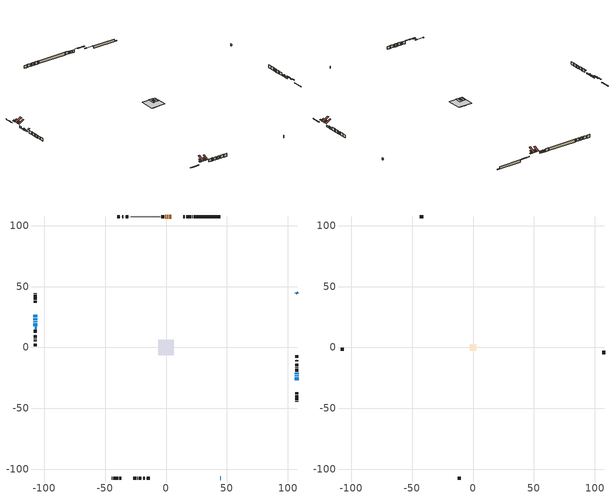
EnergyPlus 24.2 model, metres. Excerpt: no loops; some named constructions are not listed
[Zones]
conditioned space
 floor outside (Floor1 construction): -0.4,-0.4 -0.4,0.4 0.4,0.4 0.4,-0.4 z1.33
 floor othersidecoefficients (Floor2 construction): -2.8,-2.8 -2.8,2.8 2.8,2.8 2.8,-2.8 z1.33
 floor othersidecoefficients (Floor3 construction): -1.11,-1.11 -1.11,1.11 1.11,1.11 1.11,-1.11 z1.33
 floor adiabatic (AdiabaticFloorConstruction): -6.22,-6.22 -6.22,6.22 6.22,6.22 6.22,-6.22 z1.33
 floor foundation (Slab1 construction): -3.11,-3.11 -3.11,3.11 3.11,3.11 3.11,-3.11 z-0.77
 wall outside (RimJoist1 construction): 21.84,107.59 21.61,107.59 / -44.57,-107.59 -44.33,-107.59 / -107.59,44.57 -107.59,44.33 / 107.59,-44.57 107.59,-44.33 z1.33:1.63
 wall outside (RimJoist2 construction): 20.68,107.59 16.45,107.59 / -43.4,-107.59 -39.17,-107.59 / -107.59,43.4 -107.59,39.17 / 107.59,-43.4 107.59,-39.17 z1.33:1.63
 wall outside (RimJoist3 construction): 15.52,107.59 14,107.59 / -38.24,-107.59 -36.72,-107.59 / -107.59,38.24 -107.59,36.72 / 107.59,-38.24 107.59,-36.72 z1.33:1.63
 wall outside (AdiabaticWallConstruction 1): 4.15,107.59 2.7,107.59 / 1.78,107.59 0.97,107.59 / 0.04,107.59 -0.45,107.59 z1.33:3.36
 wall outside (AdiabaticWallConstruction): -107.59,26.87 -107.59,25.04 / 107.59,-26.87 107.59,-24.54 z1.33:2.65; -107.59,24.12 -107.59,22.39 z1.33:1.89; 107.59,-23.61 107.59,-22.9 z1.33:3.26; -107.59,21.46 -107.59,20.9 / 44.57,-107.59 44.96,-107.2 / 107.59,44.57 107.2,44.96 z1.33:2.86; 107.59,-21.97 107.59,-20.75 z1.33:2.85; -107.59,19.97 -107.59,17.53 z1.33:2.35
 wall outside (Wall12 construction): -1.38,107.59 -3.81,107.59 / -26.87,-107.59 -24.44,-107.59 / -107.59,14.41 -107.59,11.97 / 107.59,-19.82 107.59,-17.38 z1.33:3.77
 wall outside (Wall1 construction): -30,107.59 -30.25,107.59 / -23.51,-107.59 -23.25,-107.59 / -107.59,11.04 -107.59,10.79 / 107.59,-16.46 107.59,-16.2 z1.33:3.77
 wall outside (Wall2 construction): -31.18,107.59 -33.03,107.59 / -22.32,-107.59 -20.47,-107.59 / -107.59,9.86 -107.59,8.01 / 107.59,-15.27 107.59,-13.42 z1.33:3.77
 wall outside (Wall3 construction): -33.96,107.59 -34.08,107.59 / -19.55,-107.59 -19.43,-107.59 / -107.59,7.08 -107.59,6.96 / 107.59,-12.49 107.59,-12.38 z1.33:3.77
 wall outside (Wall4 construction): -35.01,107.59 -35.94,107.59 / -18.5,-107.59 -17.56,-107.59 / -107.59,6.03 -107.59,5.1 / 107.59,-11.45 107.59,-10.51 z1.33:3.77
 wall outside (Wall5 construction): -36.87,107.59 -36.93,107.59 / -16.64,-107.59 -16.58,-107.59 / -107.59,4.17 -107.59,4.11 / 107.59,-9.58 107.59,-9.52 z1.33:3.77
 wall outside (Wall6 construction): -37.86,107.59 -40.12,107.59 / -15.65,-107.59 -13.39,-107.59 / -107.59,3.18 -107.59,0.92 / 107.59,-8.6 107.59,-6.33 z1.33:3.77
 wall foundation (FoundationWall1 construction): 22.77,107.59,-0.77 22.77,107.59,1.33 42.39,107.59,1.33 42.39,107.59,-0.32 44.57,107.59,-0.32 44.57,107.59,-0.77
 wall adiabatic (Wall13 construction): -4.74,107.59 -29.07,107.59 z1.33:3.77
 window (WindowConstruction): -107.59,26.87 -107.59,25.04 z1.33:2.65
 window (WindowConstruction 8): -107.59,24.12 -107.59,22.39 z1.33:1.89
 window (WindowConstruction 1): 107.59,-26.87 107.59,-24.54 z1.33:2.65
 window (WindowConstruction 6): 107.59,-23.61 107.59,-22.9 z1.33:3.26
 window (WindowConstruction 7): -107.59,21.46 -107.59,20.9 z1.33:2.85
 window (WindowConstruction 2): 107.59,-21.97 107.59,-20.75 z1.33:2.85
 window (WindowConstruction 3): 44.57,-107.59 44.96,-107.2 z1.33:2.85
 window (WindowConstruction 4): 107.59,44.57 107.2,44.96 z1.33:2.85
 window (WindowConstruction 5): -107.59,19.97 -107.59,17.53 z1.33:2.35
 door (Door): 4.15,107.59 2.71,107.59 z1.33:3.36
 door (Door 1): 1.78,107.59 0.97,107.59 z1.33:3.36
 door (Door 2): 0.04,107.59 -0.45,107.59 z1.33:3.36
 ceiling adiabatic (AdiabaticFloorConstruction): 6.22,-6.22 6.22,6.22 -6.22,6.22 -6.22,-6.22 z1.33
 roof outside (Roof6 construction): 7.29,107.59,3.77 7.29,105.28,4.92 7.94,105.28,4.92 7.94,107.59,3.77; -30.01,-107.59,3.77 -30.01,-105.28,4.92 -30.66,-105.28,4.92 -30.66,-107.59,3.77; -107.59,30.01,3.77 -105.28,30.01,4.92 -105.28,30.66,4.92 -107.59,30.66,3.77; 107.59,-30.01,3.77 105.28,-30.01,4.92 105.28,-30.66,4.92 107.59,-30.66,3.77
 roof outside (Roof7 construction): 5.08,107.59,3.77 5.08,103,6.06 6.36,103,6.06 6.36,107.59,3.77; -27.8,-107.59,3.77 -27.8,-103,6.06 -29.09,-103,6.06 -29.09,-107.59,3.77; -107.59,27.8,3.77 -103,27.8,6.06 -103,29.09,6.06 -107.59,29.09,3.77; 107.59,-27.8,3.77 103,-27.8,6.06 103,-29.09,6.06 107.59,-29.09,3.77
 roof outside (AdiabaticRoofConstruction): -107.59,15.34,3.77 -106.46,15.34,4.34 -106.46,16.6,4.34 -107.59,16.6,3.77
 skylight (SkylightConstruction): -107.59,15.34,3.77 -106.46,15.34,4.34 -106.46,16.6,4.34 -107.59,16.6,3.77
attic - vented
 floor to conditioned space (Floor4 construction Reversed): -0.4,-0.4 -0.4,0.4 0.4,0.4 0.4,-0.4 z3.77
 floor to conditioned space (Floor5 construction Reversed): -1.01,-1.01 -1.01,1.01 1.01,1.01 1.01,-1.01 z3.77
 floor to conditioned space (Floor6 construction Reversed): -0.81,-0.81 -0.81,0.81 0.81,0.81 0.81,-0.81 z3.77
 floor to conditioned space (Floor7 construction Reversed): -2.47,-2.47 -2.47,2.47 2.47,2.47 2.47,-2.47 z3.77
 floor to conditioned space (Floor8 construction Reversed): -1.26,-1.26 -1.26,1.26 1.26,1.26 1.26,-1.26 z3.77
 wall outside (Wall7 construction): -41.05,107.59 -43.64,107.59 / -12.46,-107.59 -9.87,-107.59 / -107.59,-0.01 -107.59,-2.6 / 107.59,-5.41 107.59,-2.81 z1.33:3.77
 roof outside (Roof1 construction): 12.86,107.59,3.77 12.86,106.82,4.03 13.07,106.82,4.03 13.07,107.59,3.77; -35.59,-107.59,3.77 -35.59,-106.82,4.03 -35.79,-106.82,4.03 -35.79,-107.59,3.77; -107.59,35.59,3.77 -106.82,35.59,4.03 -106.82,35.79,4.03 -107.59,35.79,3.77; 107.59,-35.59,3.77 106.82,-35.59,4.03 106.82,-35.79,4.03 107.59,-35.79,3.77
 roof outside (Roof2 construction): 11.26,107.59,3.77 11.26,105.11,4.8 11.94,105.11,4.8 11.94,107.59,3.77; -33.98,-107.59,3.77 -33.98,-105.11,4.8 -34.66,-105.11,4.8 -34.66,-107.59,3.77; -107.59,33.98,3.77 -105.11,33.98,4.8 -105.11,34.66,4.8 -107.59,34.66,3.77; 107.59,-33.98,3.77 105.11,-33.98,4.8 105.11,-34.66,4.8 107.59,-34.66,3.77
 roof outside (Roof4 construction): 8.87,107.59,3.77 8.87,102.34,6.39 10.33,102.34,6.39 10.33,107.59,3.77; -31.59,-107.59,3.77 -31.59,-102.34,6.39 -33.06,-102.34,6.39 -33.06,-107.59,3.77; -107.59,31.59,3.77 -102.34,31.59,6.39 -102.34,33.06,6.39 -107.59,33.06,3.77; 107.59,-31.59,3.77 102.34,-31.59,6.39 102.34,-33.06,6.39 107.59,-33.06,3.77
[Material] Roughness=Rough; Thermal Absorptance=0.9
Name | Thickness {m} | Conductivity {W/m-K} | Density {kg/m3} | Specific Heat {J/kg-K} | Solar Absorptance | Visible Absorptance
ceiling loosefill ins | 0.0846667 | 0.0480833 | 16.02 | 1046.75 | 0.7 | 0.7
ceiling stud and cavity | 0.1397 | 0.112855 | 65.682 | 1177.47 | 0.7 | 0.7
ceiling stud and cavity 1 | 0.1397 | 0.10898 | 65.682 | 1177.47 | 0.7 | 0.7
ceiling stud and cavity 2 | 0.1397 | 0.111585 | 65.682 | 1177.47 | 0.7 | 0.7
ceiling stud and cavity 3 | 0.1397 | 0.0972269 | 65.682 | 1177.47 | 0.7 | 0.7
ceiling stud and cavity 4 | 0.1397 | 0.105924 | 65.682 | 1177.47 | 0.7 | 0.7
gypsum board | 0.0127 | 0.160291 | 801 | 837.4 | 0.6 | 0.6
[Construction]
Floor4 construction: ceiling loosefill ins, ceiling stud and cavity, gypsum board
Floor5 construction: ceiling loosefill ins, ceiling stud and cavity 1, gypsum board
Floor6 construction: ceiling loosefill ins, ceiling stud and cavity 2, gypsum board
Floor7 construction: ceiling loosefill ins, ceiling stud and cavity 3, gypsum board
Floor8 construction: ceiling loosefill ins, ceiling stud and cavity 4, gypsum board
[EnergyManagementSystem:Program]
component_loads_program: Set loads_htg_walls = 0; Set loads_htg_rim_joists = 0; Set loads_htg_foundation_walls = 0; Set loads_htg_floors = 0; Set loads_htg_slabs = 0; Set loads_htg_ceilings = 0; Set loads_htg_roofs = 0; Set loads_htg_windows_conduction = 0; Set loads_htg_windows_solar = 0; Set loads_htg_doors = 0; Set loads_htg_skylights_conduction = 0; Set loads_htg_skylights_solar = 0; Set loads_htg_internal_mass = 0; Set loads_htg_intgains = 0; Set loads_htg_lighting = 0; Set loads_htg_infil = 0; Set loads_htg_mechvent = 0; Set loads_htg_natvent = 0; Set loads_htg_whf = 0; Set loads_htg_ducts = 0; Set loads_clg_walls = 0; Set loads_clg_rim_joists = 0; Set loads_clg_foundation_walls = 0; Set loads_clg_floors = 0; Set loads_clg_slabs = 0; Set loads_clg_ceilings = 0; Set loads_clg_roofs = 0; Set loads_clg_windows_conduction = 0; Set loads_clg_windows_solar = 0; Set loads_clg_doors = 0; Set loads_clg_skylights_conduction = 0; Set loads_clg_skylights_solar = 0; Set loads_clg_internal_mass = 0; Set loads_clg_intgains = 0; Set loads_clg_lighting = 0; Set loads_clg_infil = 0; Set loads_clg_mechvent = 0; Set loads_clg_natvent = 0; Set loads_clg_whf = 0; Set loads_clg_ducts = 0; Set hr_walls = 0; Set hr_walls = hr_walls + s_conv_28 + s_ig_28 + s_sol_28 + s_lgt_28 + s_surf_28; Set hr_walls = hr_walls + s_conv_29 + s_ig_29 + s_sol_29 + s_lgt_29 + s_surf_29; Set hr_walls = hr_walls + s_conv_30 + s_ig_30 + s_sol_30 + s_lgt_30 + s_surf_30; Set hr_walls = hr_walls + s_conv_31 + s_ig_31 + s_sol_31 + s_lgt_31 + s_surf_31; Set hr_walls = hr_walls + s_conv_32 + s_ig_32 + s_sol_32 + s_lgt_32 + s_surf_32; Set hr_walls = hr_walls + s_conv_33 + s_ig_33 + s_sol_33 + s_lgt_33 + s_surf_33; Set hr_walls = hr_walls + s_conv_34 + s_ig_34 + s_sol_34 + s_lgt_34 + s_surf_34; Set hr_walls = hr_walls + s_conv_35 + s_ig_35 + s_sol_35 + s_lgt_35 + s_surf_35; Set hr_walls = hr_walls + s_conv_36 + s_ig_36 + s_sol_36 + s_lgt_36 + s_surf_36; Set hr_walls = hr_walls + s_conv_37 + s_ig_37 + s_sol_37 + s_lgt_37 + s_surf_37; Set hr_walls = hr_walls + s_conv_38 + s_ig_38 + s_sol_38 + s_lgt_38 + s_surf_38; Set hr_walls = hr_walls + s_conv_39 + s_ig_39 + s_sol_39 + s_lgt_39 + s_surf_39; Set hr_walls = hr_walls + s_conv_40 + s_ig_40 + s_sol_40 + s_lgt_40 + s_surf_40; Set hr_walls = hr_walls + s_conv_41 + s_ig_41 + s_sol_41 + s_lgt_41 + s_surf_41; Set hr_walls = hr_walls + s_conv_42 + s_ig_42 + s_sol_42 + s_lgt_42 + s_surf_42; Set hr_walls = hr_walls + s_conv_43 + s_ig_43 + s_sol_43 + s_lgt_43 + s_surf_43; Set hr_walls = hr_walls + s_conv_44 + s_ig_44 + s_sol_44 + s_lgt_44 + s_surf_44; Set hr_walls = hr_walls + s_conv_45 + s_ig_45 + s_sol_45 + s_lgt_45 + s_surf_45; Set hr_walls = hr_walls + s_conv_46 + s_ig_46 + s_sol_46 + s_lgt_46 + s_surf_46; Set hr_walls = hr_walls + s_conv_47 + s_ig_47 + s_sol_47 + s_lgt_47 + s_surf_47; Set hr_walls = hr_walls + s_conv_48 + s_ig_48 + s_sol_48 + s_lgt_48 + s_surf_48; Set hr_walls = hr_walls + s_conv_49 + s_ig_49 + s_sol_49 + s_lgt_49 + s_surf_49; Set hr_walls = hr_walls + s_conv_50 + s_ig_50 + s_sol_50 + s_lgt_50 + s_surf_50; Set hr_walls = hr_walls + s_conv_51 + s_ig_51 + s_sol_51 + s_lgt_51 + s_surf_51; Set hr_walls = hr_walls + s_conv_52 + s_ig_52 + s_sol_52 + s_lgt_52 + s_surf_52; Set hr_walls = hr_walls + s_conv_53 + s_ig_53 + s_sol_53 + s_lgt_53 + s_surf_53; Set hr_walls = hr_walls + s_conv_54 + s_ig_54 + s_sol_54 + s_lgt_54 + s_surf_54; Set hr_walls = hr_walls + s_conv_55 + s_ig_55 + s_sol_55 + s_lgt_55 + s_surf_55; Set hr_walls = hr_walls + s_conv_56 + s_ig_56 + s_sol_56 + s_lgt_56 + s_surf_56; Set hr_rim_joists = 0; Set hr_rim_joists = hr_rim_joists + s_conv_11 + s_ig_11 + s_sol_11 + s_lgt_11 + s_surf_11; Set hr_rim_joists = hr_rim_joists + s_conv_12 + s_ig_12 + s_sol_12 + s_lgt_12 + s_surf_12; Set hr_rim_joists = hr_rim_joists + s_conv_13 + s_ig_13 + s_sol_13 + s_lgt_13 + s_surf_13; Set hr_rim_joists = hr_rim_joists + s_conv_14 + s_ig_14 + s_sol_14 + s_lgt_14 + s_surf_14; Set hr_rim_joists = hr_rim_joists + s_conv_15 + s_ig_15 + s_sol_15 + s_lgt_15 + s_surf_15; Set hr_rim_joists = hr_rim_joists + s_conv_16 + s_ig_16 + s_sol_16 + s_lgt_16 + s_surf_16; Set hr_rim_joists = hr_rim_joists + s_conv_17 + s_ig_17 + s_sol_17 + s_lgt_17 + s_surf_17; Set hr_rim_joists = hr_rim_joists + s_conv_18 + s_ig_18 + s_sol_18 + s_lgt_18 + s_surf_18; Set hr_foundation_walls = 0; Set hr_foundation_walls = hr_foundation_walls + s_conv_8 + s_ig_8 + s_sol_8 + s_lgt_8 + s_surf_8; Set hr_floors = 0; Set hr_floors = hr_floors + s_conv + s_ig + s_sol + s_lgt + s_surf; Set hr_floors = hr_floors + s_conv_1 + s_ig_1 + s_sol_1 + s_lgt_1 + s_surf_1; Set hr_floors = hr_floors + s_conv_2 + s_ig_2 + s_sol_2 + s_lgt_2 + s_surf_2; Set hr_slabs = 0; Set hr_slabs = hr_slabs + s_conv_27 + s_ig_27 + s_sol_27 + s_lgt_27 + s_surf_27; Set hr_ceilings = 0; Set hr_ceilings = hr_ceilings + s_conv_3 + s_ig_3 + s_sol_3 + s_lgt_3 + s_surf_3; Set hr_ceilings = hr_ceilings + s_conv_4 + s_ig_4 + s_sol_4 + s_lgt_4 + s_surf_4; Set hr_ceilings = hr_ceilings + s_conv_5 + s_ig_5 + s_sol_5 + s_lgt_5 + s_surf_5; Set hr_ceilings = hr_ceilings + s_conv_6 + s_ig_6 + s_sol_6 + s_lgt_6 + s_surf_6; Set hr_ceilings = hr_ceilings + s_conv_7 + s_ig_7 + s_sol_7 + s_lgt_7 + s_surf_7; Set hr_roofs = 0; Set hr_roofs = hr_roofs + s_conv_19 + s_ig_19 + s_sol_19 + s_lgt_19 + s_surf_19; Set hr_roofs = hr_roofs + s_conv_20 + s_ig_20 + s_sol_20 + s_lgt_20 + s_surf_20; Set hr_roofs = hr_roofs + s_conv_21 + s_ig_21 + s_sol_21 + s_lgt_21 + s_surf_21; Set hr_roofs = hr_roofs + s_conv_22 + s_ig_22 + s_sol_22 + s_lgt_22 + s_surf_22; Set hr_roofs = hr_roofs + s_conv_23 + s_ig_23 + s_sol_23 + s_lgt_23 + s_surf_23; Set hr_roofs = hr_roofs + s_conv_24 + s_ig_24 + s_sol_24 + s_lgt_24 + s_surf_24; Set hr_roofs = hr_roofs + s_conv_25 + s_ig_25 + s_sol_25 + s_lgt_25 + s_surf_25; Set hr_roofs = hr_roofs + s_conv_26 + s_ig_26 + s_sol_26 + s_lgt_26 + s_surf_26; Set hr_windows_conduction = 0; Set hr_windows_conduction = hr_windows_conduction + ss_conv_3; Set hr_windows_conduction = hr_windows_conduction + ss_ig_3; Set hr_windows_conduction = hr_windows_conduction + ss_surf_3; Set hr_windows_conduction = hr_windows_conduction + ss_conv_4; Set hr_windows_conduction = hr_windows_conduction + ss_ig_4; Set hr_windows_conduction = hr_windows_conduction + ss_surf_4; Set hr_windows_conduction = hr_windows_conduction + ss_conv_5; Set hr_windows_conduction = hr_windows_conduction + ss_ig_5; Set hr_windows_conduction = hr_windows_conduction + ss_surf_5; Set hr_windows_conduction = hr_windows_conduction + ss_conv_6; Set hr_windows_conduction = hr_windows_conduction + ss_ig_6; Set hr_windows_conduction = hr_windows_conduction + ss_surf_6; Set hr_windows_conduction = hr_windows_conduction + ss_conv_7; Set hr_windows_conduction = hr_windows_conduction + ss_ig_7; Set hr_windows_conduction = hr_windows_conduction + ss_surf_7; Set hr_windows_conduction = hr_windows_conduction + ss_conv_8; Set hr_windows_conduction = hr_windows_conduction + ss_ig_8; Set hr_windows_conduction = hr_windows_conduction + ss_surf_8; Set hr_windows_conduction = hr_windows_conduction + ss_conv_9; Set hr_windows_conduction = hr_windows_conduction + ss_ig_9; Set hr_windows_conduction = hr_windows_conduction + ss_surf_9; Set hr_windows_conduction = hr_windows_conduction + ss_conv_10; Set hr_windows_conduction = hr_windows_conduction + ss_ig_10; Set hr_windows_conduction = hr_windows_conduction + ss_surf_10; Set hr_windows_conduction = hr_windows_conduction + ss_conv_11; Set hr_windows_conduction = hr_windows_conduction + ss_ig_11; Set hr_windows_conduction = hr_windows_conduction + ss_surf_11; Set hr_windows_solar = 0; Set hr_windows_solar = hr_windows_solar - ss_trans_in * ZoneTimestep * 3600 + ss_back_out * ZoneTimestep * 3600 + ss_trans_out * ZoneTimestep * 3600; Set hr_windows_solar = hr_windows_solar - ss_trans_in_1 * ZoneTimestep * 3600 + ss_back_out_1 * ZoneTimestep * 3600 + ss_trans_out_1 * ZoneTimestep * 3600; Set hr_windows_solar = hr_windows_solar - ss_trans_in_2 * ZoneTimestep * 3600 + ss_back_out_2 * ZoneTimestep * 3600 + ss_trans_out_2 * ZoneTimestep * 3600; Set hr_windows_solar = hr_windows_solar - ss_trans_in_3 * ZoneTimestep * 3600 + ss_back_out_3 * ZoneTimestep * 3600 + ss_trans_out_3 * ZoneTimestep * 3600; Set hr_windows_solar = hr_windows_solar - ss_trans_in_4 * ZoneTimestep * 3600 + ss_back_out_4 * ZoneTimestep * 3600 + ss_trans_out_4 * ZoneTimestep * 3600; Set hr_windows_solar = hr_windows_solar - ss_trans_in_5 * ZoneTimestep * 3600 + ss_back_out_5 * ZoneTimestep * 3600 + ss_trans_out_5 * ZoneTimestep * 3600; Set hr_windows_solar = hr_windows_solar - ss_trans_in_6 * ZoneTimestep * 3600 + ss_back_out_6 * ZoneTimestep * 3600 + ss_trans_out_6 * ZoneTimestep * 3600; Set hr_windows_solar = hr_windows_solar - ss_trans_in_7 * ZoneTimestep * 3600 + ss_back_out_7 * ZoneTimestep * 3600 + ss_trans_out_7 * ZoneTimestep * 3600; Set hr_windows_solar = hr_windows_solar - ss_trans_in_8 * ZoneTimestep * 3600 + ss_back_out_8 * ZoneTimestep * 3600 + ss_trans_out_8 * ZoneTimestep * 3600; Set hr_doors = 0; Set hr_doors = hr_doors + ss_sol; Set hr_doors = hr_doors + ss_lgt; Set hr_doors = hr_doors + ss_conv; Set hr_doors = hr_doors + ss_ig; Set hr_doors = hr_doors + ss_surf; Set hr_doors = hr_doors + ss_sol_1; Set hr_doors = hr_doors + ss_lgt_1; Set hr_doors = hr_doors + ss_conv_1; Set hr_doors = hr_doors + ss_ig_1; Set hr_doors = hr_doors + ss_surf_1; Set hr_doors = hr_doors + ss_sol_2; Set hr_doors = hr_doors + ss_lgt_2; Set hr_doors = hr_doors + ss_conv_2; Set hr_doors = hr_doors + ss_ig_2; Set hr_doors = hr_doors + ss_surf_2; Set hr_skylights_conduction = 0; Set hr_skylights_conduction = hr_skylights_conduction + ss_conv_12; Set hr_skylights_conduction = hr_skylights_conduction + ss_ig_12; Set hr_skylights_conduction = hr_skylights_conduction + ss_surf_12; Set hr_skylights_solar = 0; Set hr_skylights_solar = hr_skylights_solar - ss_trans_in_9 * ZoneTimestep * 3600 + ss_back_out_9 * ZoneTimestep * 3600 + ss_trans_out_9 * ZoneTimestep * 3600; Set hr_internal_mass = 0; Set hr_internal_mass = hr_internal_mass + s_conv_9 + s_ig_9 + s_sol_9 + s_lgt_9 + s_surf_9; Set hr_internal_mass = hr_internal_mass + s_conv_10 + s_ig_10 + s_sol_10 + s_lgt_10 + s_surf_10; Set hr_internal_mass = hr_internal_mass + im_conv + im_ig + im_sol + im_lgt + im_surf; Set hr_internal_mass = hr_internal_mass + im_conv_1 + im_ig_1 + im_sol_1 + im_lgt_1 + im_surf_1; Set hr_intgains = 0; Set hr_intgains = hr_intgains - ig_ee_conv - ig_ee_rad - ig_ee_conv_1 - ig_ee_rad_1 - ig_ee_conv_2 - ig_ee_rad_2 - ig_ee_conv_3 - ig_ee_rad_3 - ig_ee_conv_4 - ig_ee_rad_4 - ig_ee_conv_5 - ig_ee_rad_5 - ig_ee_conv_6 - ig_ee_rad_6 - ig_oe_conv - ig_oe_rad - ig_oe_conv_1 - ig_oe_rad_1 - ig_oe_conv_2 - ig_oe_rad_2 - ig_oe_conv_3 - ig_oe_rad_3 - ig_oe_conv_4 - ig_oe_rad_4 - ig_ppl_conv - ig_ppl_rad; Set hr_lighting = 0; Set hr_lighting = hr_lighting - ig_lgt_conv - ig_lgt_rad - ig_lgt_vis; Set hr_infil = 0; Set hr_infil = hr_infil - airflow_gain + airflow_loss; Set hr_natvent = 0; Set hr_natvent = hr_natvent - airflow_gain_1 + airflow_loss_1; Set hr_whf = 0; Set hr_whf = hr_whf - airflow_gain_2 + airflow_loss_2; Set hr_mechvent = 0; Set hr_mechvent = hr_mechvent - mv_conv - mv_rad - mv_conv_1 - mv_rad_1 - mv_conv_2 - mv_rad_2 - mv_conv_3 - mv_rad_3 - mv_conv_4 - mv_rad_4 - mv_conv_5 - mv_rad_5 - mv_conv_6 - mv_rad_6 - mv_conv_7 - mv_rad_7; Set hr_ducts = 0; Set hr_intgains = hr_intgains + dhw_loss * (1.0*(1-dhw_rtf) + 1.0*dhw_rtf); Set htg_mode = 0; Set clg_mode = 0; If (htg_load_cond > 0); Set htg_mode = 1.0; ElseIf (clg_load_cond > 0); Set clg_mode = 0.0; Else; Set htg_season = 0; Set clg_season = 0; If ((DayOfYear >= 1) && (DayOfYear <= 365)); Set clg_season = 1; EndIf; If ((DayOfYear >= 1) && (DayOfYear <= 365)); Set htg_season = 1; EndIf; If ((airflow_gain_1 <> 0) || (airflow_loss_1 <> 0)) && (clg_season == 1); Set clg_mode = 0.0; ElseIf ((airflow_gain_2 <> 0) || (airflow_loss_2 <> 0)) && (clg_season == 1); Set clg_mode = 0.0; Else; Set Tmid_setpoint = (htg_sp_s_1 + clg_sp_s_1) / 2; If (tin_s_1 > Tmid_setpoint) && (clg_season == 1); Set clg_mode = 0.0; ElseIf (tin_s_1 < Tmid_setpoint) && (htg_season == 1); Set htg_mode = 1.0; EndIf; EndIf; EndIf; Set loads_htg_walls = loads_htg_walls + (hr_walls * htg_mode * 1); Set loads_htg_rim_joists = loads_htg_rim_joists + (hr_rim_joists * htg_mode * 1); Set loads_htg_foundation_walls = loads_htg_foundation_walls + (hr_foundation_walls * htg_mode * 1); Set loads_htg_floors = loads_htg_floors + (hr_floors * htg_mode * 1); Set loads_htg_slabs = loads_htg_slabs + (hr_slabs * htg_mode * 1); Set loads_htg_ceilings = loads_htg_ceilings + (hr_ceilings * htg_mode * 1); Set loads_htg_roofs = loads_htg_roofs + (hr_roofs * htg_mode * 1); Set loads_htg_windows_conduction = loads_htg_windows_conduction + (hr_windows_conduction * htg_mode * 1); Set loads_htg_windows_solar = loads_htg_windows_solar + (hr_windows_solar * htg_mode * 1); Set loads_htg_doors = loads_htg_doors + (hr_doors * htg_mode * 1); Set loads_htg_skylights_conduction = loads_htg_skylights_conduction + (hr_skylights_conduction * htg_mode * 1); Set loads_htg_skylights_solar = loads_htg_skylights_solar + (hr_skylights_solar * htg_mode * 1); Set loads_htg_internal_mass = loads_htg_internal_mass + (hr_internal_mass * htg_mode * 1); Set loads_htg_intgains = loads_htg_intgains + (hr_intgains * htg_mode * 1); Set loads_htg_lighting = loads_htg_lighting + (hr_lighting * htg_mode * 1); Set loads_htg_infil = loads_htg_infil + (hr_infil * htg_mode * 1); Set loads_htg_mechvent = loads_htg_mechvent + (hr_mechvent * htg_mode * 1); Set loads_htg_natvent = loads_htg_natvent + (hr_natvent * htg_mode * 1); Set loads_htg_whf = loads_htg_whf + (hr_whf * htg_mode * 1); Set loads_htg_ducts = loads_htg_ducts + (hr_ducts * htg_mode * 1); Set loads_clg_walls = loads_clg_walls + (-hr_walls * clg_mode * 1); Set loads_clg_rim_joists = loads_clg_rim_joists + (-hr_rim_joists * clg_mode * 1); Set loads_clg_foundation_walls = loads_clg_foundation_walls + (-hr_foundation_walls * clg_mode * 1); Set loads_clg_floors = loads_clg_floors + (-hr_floors * clg_mode * 1); Set loads_clg_slabs = loads_clg_slabs + (-hr_slabs * clg_mode * 1); Set loads_clg_ceilings = loads_clg_ceilings + (-hr_ceilings * clg_mode * 1); Set loads_clg_roofs = loads_clg_roofs + (-hr_roofs * clg_mode * 1); Set loads_clg_windows_conduction = loads_clg_windows_conduction + (-hr_windows_conduction * clg_mode * 1); Set loads_clg_windows_solar = loads_clg_windows_solar + (-hr_windows_solar * clg_mode * 1); Set loads_clg_doors = loads_clg_doors + (-hr_doors * clg_mode * 1); Set loads_clg_skylights_conduction = loads_clg_skylights_conduction + (-hr_skylights_conduction * clg_mode * 1); Set loads_clg_skylights_solar = loads_clg_skylights_solar + (-hr_skylights_solar * clg_mode * 1); Set loads_clg_internal_mass = loads_clg_internal_mass + (-hr_internal_mass * clg_mode * 1); Set loads_clg_intgains = loads_clg_intgains + (-hr_intgains * clg_mode * 1); Set loads_clg_lighting = loads_clg_lighting + (-hr_lighting * clg_mode * 1); Set loads_clg_infil = loads_clg_infil + (-hr_infil * clg_mode * 1); Set loads_clg_mechvent = loads_clg_mechvent + (-hr_mechvent * clg_mode * 1); Set loads_clg_natvent = loads_clg_natvent + (-hr_natvent * clg_mode * 1); Set loads_clg_whf = loads_clg_whf + (-hr_whf * clg_mode * 1); Set loads_clg_ducts = loads_clg_ducts + (-hr_ducts * clg_mode * 1)
[EnergyManagementSystem:OutputVariable] Type of Data in Variable=Summed; Update Frequency=ZoneTimestep; Units=J
Name | EMS Variable | EMS Program or Subroutine
Energy Management System Output Variable 7 | loads_htg_walls | component_loads_program
Energy Management System Output Variable 8 | loads_htg_rim_joists | component_loads_program
Energy Management System Output Variable 9 | loads_htg_foundation_walls | component_loads_program
Energy Management System Output Variable 10 | loads_htg_doors | component_loads_program
Energy Management System Output Variable 11 | loads_htg_windows_conduction | component_loads_program
Energy Management System Output Variable 12 | loads_htg_windows_solar | component_loads_program
Energy Management System Output Variable 13 | loads_htg_skylights_conduction | component_loads_program
Energy Management System Output Variable 14 | loads_htg_skylights_solar | component_loads_program
Energy Management System Output Variable 15 | loads_htg_floors | component_loads_program
Energy Management System Output Variable 16 | loads_htg_slabs | component_loads_program
Energy Management System Output Variable 17 | loads_htg_internal_mass | component_loads_program
Energy Management System Output Variable 18 | loads_htg_infil | component_loads_program
Energy Management System Output Variable 19 | loads_htg_natvent | component_loads_program
Energy Management System Output Variable 20 | loads_htg_mechvent | component_loads_program
Energy Management System Output Variable 21 | loads_htg_whf | component_loads_program
Energy Management System Output Variable 22 | loads_htg_ducts | component_loads_program
Energy Management System Output Variable 23 | loads_htg_intgains | component_loads_program
Energy Management System Output Variable 24 | loads_htg_lighting | component_loads_program
Energy Management System Output Variable 25 | loads_clg_roofs | component_loads_program
Energy Management System Output Variable 26 | loads_clg_ceilings | component_loads_program
Energy Management System Output Variable 27 | loads_clg_walls | component_loads_program
Energy Management System Output Variable 28 | loads_clg_rim_joists | component_loads_program
Energy Management System Output Variable 29 | loads_clg_foundation_walls | component_loads_program
Energy Management System Output Variable 30 | loads_clg_doors | component_loads_program
Energy Management System Output Variable 31 | loads_clg_windows_conduction | component_loads_program
Energy Management System Output Variable 32 | loads_clg_windows_solar | component_loads_program
Energy Management System Output Variable 33 | loads_clg_skylights_conduction | component_loads_program
Energy Management System Output Variable 34 | loads_clg_skylights_solar | component_loads_program
Energy Management System Output Variable 35 | loads_clg_floors | component_loads_program
Energy Management System Output Variable 36 | loads_clg_slabs | component_loads_program
Energy Management System Output Variable 37 | loads_clg_internal_mass | component_loads_program
Energy Management System Output Variable 38 | loads_clg_infil | component_loads_program
Energy Management System Output Variable 39 | loads_clg_natvent | component_loads_program
Energy Management System Output Variable 40 | loads_clg_mechvent | component_loads_program
Energy Management System Output Variable 41 | loads_clg_whf | component_loads_program
Energy Management System Output Variable 42 | loads_clg_ducts | component_loads_program
Energy Management System Output Variable 43 | loads_clg_intgains | component_loads_program
Energy Management System Output Variable 44 | loads_clg_lighting | component_loads_program
Energy Management System Output Variable 45 | loads_htg_tot | total_loads_program
Energy Management System Output Variable 46 | loads_clg_tot | total_loads_program
[Schedule:Day:Interval]
interior lighting schedule day: No, 01:00, 0.108182, 04:00, 0.0901515, 05:00, 0.0991667, 06:00, 0.162273, 07:00, 0.270455, 08:00, 0.342576, 10:00, 0.369621, 11:00, 0.351591, 12:00, 0.333561, 13:00, 0.324545, 14:00, 0.31553, 15:00, 0.333561, 16:00, 0.369621, 17:00, 0.450758, 18:00, 0.585985, 19:00, 0.775303, 20:00, 0.955606, 21:00, 0.991667, 22:00, 0.712197, 23:00, 0.360606, 24:00, 0.162273
interior lighting schedule day 1: No, 01:00, 0.100909, 04:00, 0.0840909, 05:00, 0.0925, 06:00, 0.151364, 07:00, 0.252273, 08:00, 0.319545, 10:00, 0.344773, 11:00, 0.327955, 12:00, 0.311136, 13:00, 0.302727, 14:00, 0.294318, 15:00, 0.311136, 16:00, 0.344773, 17:00, 0.420455, 18:00, 0.546591, 19:00, 0.723182, 20:00, 0.891364, 21:00, 0.925, 22:00, 0.664318, 23:00, 0.336364, 24:00, 0.151364
interior lighting schedule day 2: No, 01:00, 0.0927273, 04:00, 0.0772727, 05:00, 0.085, 06:00, 0.139091, 07:00, 0.231818, 08:00, 0.293636, 10:00, 0.316818, 11:00, 0.301364, 12:00, 0.285909, 13:00, 0.278182, 14:00, 0.270455, 15:00, 0.285909, 16:00, 0.316818, 17:00, 0.386364, 18:00, 0.502273, 19:00, 0.664545, 20:00, 0.819091, 21:00, 0.85, 22:00, 0.610455, 23:00, 0.309091, 24:00, 0.139091
interior lighting schedule day 3: No, 01:00, 0.0845455, 04:00, 0.0704545, 05:00, 0.0775, 06:00, 0.126818, 07:00, 0.211364, 08:00, 0.267727, 10:00, 0.288864, 11:00, 0.274773, 12:00, 0.260682, 13:00, 0.253636, 14:00, 0.246591, 15:00, 0.260682, 16:00, 0.288864, 17:00, 0.352273, 18:00, 0.457955, 19:00, 0.605909, 20:00, 0.746818, 21:00, 0.775, 22:00, 0.556591, 23:00, 0.281818, 24:00, 0.126818
interior lighting schedule day 4: No, 01:00, 0.0763636, 04:00, 0.0636364, 05:00, 0.07, 06:00, 0.114545, 07:00, 0.190909, 08:00, 0.241818, 10:00, 0.260909, 11:00, 0.248182, 12:00, 0.235455, 13:00, 0.229091, 14:00, 0.222727, 15:00, 0.235455, 16:00, 0.260909, 17:00, 0.318182, 18:00, 0.413636, 19:00, 0.547273, 20:00, 0.674545, 21:00, 0.7, 22:00, 0.502727, 23:00, 0.254545, 24:00, 0.114545
interior lighting schedule day 5: No, 01:00, 0.0727273, 04:00, 0.0606061, 05:00, 0.0666667, 06:00, 0.109091, 07:00, 0.181818, 08:00, 0.230303, 10:00, 0.248485, 11:00, 0.236364, 12:00, 0.224242, 13:00, 0.218182, 14:00, 0.212121, 15:00, 0.224242, 16:00, 0.248485, 17:00, 0.30303, 18:00, 0.393939, 19:00, 0.521212, 20:00, 0.642424, 21:00, 0.666667, 22:00, 0.478788, 23:00, 0.242424, 24:00, 0.109091
interior lighting schedule day 6: No, 01:00, 0.0745455, 04:00, 0.0621212, 05:00, 0.0683333, 06:00, 0.111818, 07:00, 0.186364, 08:00, 0.236061, 10:00, 0.254697, 11:00, 0.242273, 12:00, 0.229848, 13:00, 0.223636, 14:00, 0.217424, 15:00, 0.229848, 16:00, 0.254697, 17:00, 0.310606, 18:00, 0.403788, 19:00, 0.534242, 20:00, 0.658485, 21:00, 0.683333, 22:00, 0.490758, 23:00, 0.248485, 24:00, 0.111818
interior lighting schedule day 7: No, 01:00, 0.08, 04:00, 0.0666667, 05:00, 0.0733333, 06:00, 0.12, 07:00, 0.2, 08:00, 0.253333, 10:00, 0.273333, 11:00, 0.26, 12:00, 0.246667, 13:00, 0.24, 14:00, 0.233333, 15:00, 0.246667, 16:00, 0.273333, 17:00, 0.333333, 18:00, 0.433333, 19:00, 0.573333, 20:00, 0.706667, 21:00, 0.733333, 22:00, 0.526667, 23:00, 0.266667, 24:00, 0.12
interior lighting schedule day 8: No, 01:00, 0.0890909, 04:00, 0.0742424, 05:00, 0.0816667, 06:00, 0.133636, 07:00, 0.222727, 08:00, 0.282121, 10:00, 0.304394, 11:00, 0.289545, 12:00, 0.274697, 13:00, 0.267273, 14:00, 0.259848, 15:00, 0.274697, 16:00, 0.304394, 17:00, 0.371212, 18:00, 0.482576, 19:00, 0.638485, 20:00, 0.78697, 21:00, 0.816667, 22:00, 0.586515, 23:00, 0.29697, 24:00, 0.133636
interior lighting schedule day 9: No, 01:00, 0.0972727, 04:00, 0.0810606, 05:00, 0.0891667, 06:00, 0.145909, 07:00, 0.243182, 08:00, 0.30803, 10:00, 0.332348, 11:00, 0.316136, 12:00, 0.299924, 13:00, 0.291818, 14:00, 0.283712, 15:00, 0.299924, 16:00, 0.332348, 17:00, 0.405303, 18:00, 0.526894, 19:00, 0.697121, 20:00, 0.859242, 21:00, 0.891667, 22:00, 0.640379, 23:00, 0.324242, 24:00, 0.145909
interior lighting schedule day 10: No, 01:00, 0.105455, 04:00, 0.0878788, 05:00, 0.0966667, 06:00, 0.158182, 07:00, 0.263636, 08:00, 0.333939, 10:00, 0.360303, 11:00, 0.342727, 12:00, 0.325152, 13:00, 0.316364, 14:00, 0.307576, 15:00, 0.325152, 16:00, 0.360303, 17:00, 0.439394, 18:00, 0.571212, 19:00, 0.755758, 20:00, 0.931515, 21:00, 0.966667, 22:00, 0.694242, 23:00, 0.351515, 24:00, 0.158182
interior lighting schedule day 11: No, 01:00, 0.109091, 04:00, 0.0909091, 05:00, 0.1, 06:00, 0.163636, 07:00, 0.272727, 08:00, 0.345455, 10:00, 0.372727, 11:00, 0.354545, 12:00, 0.336364, 13:00, 0.327273, 14:00, 0.318182, 15:00, 0.336364, 16:00, 0.372727, 17:00, 0.454545, 18:00, 0.590909, 19:00, 0.781818, 20:00, 0.963636, 21:00, 1, 22:00, 0.718182, 23:00, 0.363636, 24:00, 0.163636
interior lighting schedule default day; occupants schedule default day; clothes dryer schedule default day; cooking range schedule default day; mech vent bath fan 0 schedule default day; mech vent bath fan 1 schedule default day; mech vent bath fan 2 schedule default day; mech vent range fan 0 schedule default day; misc plug loads schedule default day; general water use schedule default day; heating setpoint default day; cooling setpoint default day; clothes dryer exhaust 0 schedule default day; cooling season schedule day; cooling season schedule day 2; cooling season schedule default day; exterior lighting schedule default day; natural vent schedule default day: No, 24:00, 0
occupants schedule day: No, 05:00, 0.426829, 06:00, 0.719512, 07:00, 1, 08:00, 0.670732, 09:00, 0.329268, 14:00, 0.170732, 15:00, 0.231707, 16:00, 0.329268, 17:00, 0.5, 18:00, 0.670732, 19:00, 0.829268, 21:00, 1, 22:00, 0.853659, 23:00, 0.646341, 24:00, 0.426829
clothes dryer schedule day; clothes dryer exhaust 0 schedule day: No, 01:00, 0.123457, 02:00, 0.0740741, 03:00, 0.0493827, 04:00, 0.0246914, 05:00, 0.0493827, 06:00, 0.0740741, 07:00, 0.197531, 08:00, 0.395062, 09:00, 0.592593, 10:00, 0.839506, 11:00, 0.962963, 12:00, 1, 13:00, 0.91358, 14:00, 0.82716, 15:00, 0.716049, 16:00, 0.753086, 17:00, 0.679012, 18:00, 0.666667, 20:00, 0.62963, 21:00, 0.641975, 22:00, 0.666667, 23:00, 0.54321, 24:00, 0.296296
cooking range schedule day: No, 05:00, 0.0597015, 06:00, 0.11194, 07:00, 0.171642, 08:00, 0.291045, 11:00, 0.343284, 12:00, 0.402985, 13:00, 0.462687, 14:00, 0.343284, 15:00, 0.291045, 16:00, 0.402985, 17:00, 0.567164, 18:00, 1, 19:00, 0.850746, 20:00, 0.432836, 21:00, 0.291045, 22:00, 0.231343, 23:00, 0.171642, 24:00, 0.11194
mech vent bath fan 0 schedule day; mech vent bath fan 1 schedule day; mech vent bath fan 2 schedule day: No, 07:00, 0, 08:00, 1, 09:00, 0.2, 24:00, 0
mech vent range fan 0 schedule day: No, 18:00, 0, 19:00, 1, 20:00, 0.2, 24:00, 0
misc plug loads schedule day: No, 06:00, 0.705882, 07:00, 0.745098, 08:00, 0.803922, 15:00, 0.823529, 16:00, 0.862745, 17:00, 0.921569, 18:00, 0.980392, 19:00, 1, 20:00, 0.980392, 21:00, 0.941176, 22:00, 0.862745, 23:00, 0.784314, 24:00, 0.72549
general water use schedule day: No, 01:00, 0.315068, 03:00, 0.287671, 04:00, 0.342466, 05:00, 0.369863, 06:00, 0.520548, 07:00, 0.60274, 08:00, 0.534247, 10:00, 0.506849, 11:00, 0.465753, 14:00, 0.479452, 15:00, 0.534247, 16:00, 0.589041, 17:00, 0.69863, 18:00, 0.876712, 19:00, 0.890411, 20:00, 0.986301, 21:00, 1, 22:00, 0.863014, 23:00, 0.616438, 24:00, 0.465753
heating setpoint day: No, 07:00, 18, 23:00, 21, 24:00, 18
cooling setpoint day: No, 24:00, 25
cooling season schedule day 1: No, 24:00, 1
exterior lighting schedule day: No, 01:00, 0.566667, 03:00, 0.524167, 05:00, 0.495833, 06:00, 0.5525, 07:00, 0.623333, 08:00, 0.580833, 09:00, 0.439167, 10:00, 0.354167, 12:00, 0.34, 13:00, 0.354167, 14:00, 0.396667, 15:00, 0.425, 16:00, 0.495833, 17:00, 0.623333, 18:00, 0.793333, 19:00, 0.906667, 20:00, 0.963333, 21:00, 0.991667, 22:00, 0.920833, 23:00, 0.793333, 24:00, 0.665833
exterior lighting schedule day 1: No, 01:00, 0.528571, 03:00, 0.488929, 05:00, 0.4625, 06:00, 0.515357, 07:00, 0.581429, 08:00, 0.541786, 09:00, 0.409643, 10:00, 0.330357, 12:00, 0.317143, 13:00, 0.330357, 14:00, 0.37, 15:00, 0.396429, 16:00, 0.4625, 17:00, 0.581429, 18:00, 0.74, 19:00, 0.845714, 20:00, 0.898571, 21:00, 0.925, 22:00, 0.858929, 23:00, 0.74, 24:00, 0.621071
exterior lighting schedule day 10: No, 01:00, 0.552381, 03:00, 0.510952, 05:00, 0.483333, 06:00, 0.538571, 07:00, 0.607619, 08:00, 0.56619, 09:00, 0.428095, 10:00, 0.345238, 12:00, 0.331429, 13:00, 0.345238, 14:00, 0.386667, 15:00, 0.414286, 16:00, 0.483333, 17:00, 0.607619, 18:00, 0.773333, 19:00, 0.88381, 20:00, 0.939048, 21:00, 0.966667, 22:00, 0.897619, 23:00, 0.773333, 24:00, 0.649048
exterior lighting schedule day 11: No, 01:00, 0.571429, 03:00, 0.528571, 05:00, 0.5, 06:00, 0.557143, 07:00, 0.628571, 08:00, 0.585714, 09:00, 0.442857, 10:00, 0.357143, 12:00, 0.342857, 13:00, 0.357143, 14:00, 0.4, 15:00, 0.428571, 16:00, 0.5, 17:00, 0.628571, 18:00, 0.8, 19:00, 0.914286, 20:00, 0.971429, 21:00, 1, 22:00, 0.928571, 23:00, 0.8, 24:00, 0.671429
exterior lighting schedule day 2: No, 01:00, 0.485714, 03:00, 0.449286, 05:00, 0.425, 06:00, 0.473571, 07:00, 0.534286, 08:00, 0.497857, 09:00, 0.376429, 10:00, 0.303571, 12:00, 0.291429, 13:00, 0.303571, 14:00, 0.34, 15:00, 0.364286, 16:00, 0.425, 17:00, 0.534286, 18:00, 0.68, 19:00, 0.777143, 20:00, 0.825714, 21:00, 0.85, 22:00, 0.789286, 23:00, 0.68, 24:00, 0.570714
exterior lighting schedule day 3: No, 01:00, 0.442857, 03:00, 0.409643, 05:00, 0.3875, 06:00, 0.431786, 07:00, 0.487143, 08:00, 0.453929, 09:00, 0.343214, 10:00, 0.276786, 12:00, 0.265714, 13:00, 0.276786, 14:00, 0.31, 15:00, 0.332143, 16:00, 0.3875, 17:00, 0.487143, 18:00, 0.62, 19:00, 0.708571, 20:00, 0.752857, 21:00, 0.775, 22:00, 0.719643, 23:00, 0.62, 24:00, 0.520357
exterior lighting schedule day 4: No, 01:00, 0.4, 03:00, 0.37, 05:00, 0.35, 06:00, 0.39, 07:00, 0.44, 08:00, 0.41, 09:00, 0.31, 10:00, 0.25, 12:00, 0.24, 13:00, 0.25, 14:00, 0.28, 15:00, 0.3, 16:00, 0.35, 17:00, 0.44, 18:00, 0.56, 19:00, 0.64, 20:00, 0.68, 21:00, 0.7, 22:00, 0.65, 23:00, 0.56, 24:00, 0.47
exterior lighting schedule day 5: No, 01:00, 0.380952, 03:00, 0.352381, 05:00, 0.333333, 06:00, 0.371429, 07:00, 0.419048, 08:00, 0.390476, 09:00, 0.295238, 10:00, 0.238095, 12:00, 0.228571, 13:00, 0.238095, 14:00, 0.266667, 15:00, 0.285714, 16:00, 0.333333, 17:00, 0.419048, 18:00, 0.533333, 19:00, 0.609524, 20:00, 0.647619, 21:00, 0.666667, 22:00, 0.619048, 23:00, 0.533333, 24:00, 0.447619
exterior lighting schedule day 6: No, 01:00, 0.390476, 03:00, 0.36119, 05:00, 0.341667, 06:00, 0.380714, 07:00, 0.429524, 08:00, 0.400238, 09:00, 0.302619, 10:00, 0.244048, 12:00, 0.234286, 13:00, 0.244048, 14:00, 0.273333, 15:00, 0.292857, 16:00, 0.341667, 17:00, 0.429524, 18:00, 0.546667, 19:00, 0.624762, 20:00, 0.66381, 21:00, 0.683333, 22:00, 0.634524, 23:00, 0.546667, 24:00, 0.45881
exterior lighting schedule day 7: No, 01:00, 0.419048, 03:00, 0.387619, 05:00, 0.366667, 06:00, 0.408571, 07:00, 0.460952, 08:00, 0.429524, 09:00, 0.324762, 10:00, 0.261905, 12:00, 0.251429, 13:00, 0.261905, 14:00, 0.293333, 15:00, 0.314286, 16:00, 0.366667, 17:00, 0.460952, 18:00, 0.586667, 19:00, 0.670476, 20:00, 0.712381, 21:00, 0.733333, 22:00, 0.680952, 23:00, 0.586667, 24:00, 0.492381
exterior lighting schedule day 8: No, 01:00, 0.466667, 03:00, 0.431667, 05:00, 0.408333, 06:00, 0.455, 07:00, 0.513333, 08:00, 0.478333, 09:00, 0.361667, 10:00, 0.291667, 12:00, 0.28, 13:00, 0.291667, 14:00, 0.326667, 15:00, 0.35, 16:00, 0.408333, 17:00, 0.513333, 18:00, 0.653333, 19:00, 0.746667, 20:00, 0.793333, 21:00, 0.816667, 22:00, 0.758333, 23:00, 0.653333, 24:00, 0.548333
exterior lighting schedule day 9: No, 01:00, 0.509524, 03:00, 0.47131, 05:00, 0.445833, 06:00, 0.496786, 07:00, 0.560476, 08:00, 0.522262, 09:00, 0.394881, 10:00, 0.318452, 12:00, 0.305714, 13:00, 0.318452, 14:00, 0.356667, 15:00, 0.382143, 16:00, 0.445833, 17:00, 0.560476, 18:00, 0.713333, 19:00, 0.815238, 20:00, 0.86619, 21:00, 0.891667, 22:00, 0.827976, 23:00, 0.713333, 24:00, 0.59869
[Schedule:Week:Daily]
interior lighting schedule Week Rule - Dec2-Dec31: interior lighting schedule day 11, interior lighting schedule day 11, interior lighting schedule day 11, interior lighting schedule day 11, interior lighting schedule day 11, interior lighting schedule day 11, interior lighting schedule day 11, interior lighting schedule default day, interior lighting schedule default day, interior lighting schedule default day, interior lighting schedule default day, interior lighting schedule default day
occupants schedule Week Rule - Jan1-Dec31: occupants schedule day, occupants schedule day, occupants schedule day, occupants schedule day, occupants schedule day, occupants schedule day, occupants schedule day, occupants schedule default day, occupants schedule default day, occupants schedule default day, occupants schedule default day, occupants schedule default day
clothes dryer schedule Week Rule - Jan1-Dec31: clothes dryer schedule day, clothes dryer schedule day, clothes dryer schedule day, clothes dryer schedule day, clothes dryer schedule day, clothes dryer schedule day, clothes dryer schedule day, clothes dryer schedule default day, clothes dryer schedule default day, clothes dryer schedule default day, clothes dryer schedule default day, clothes dryer schedule default day
cooking range schedule Week Rule - Jan1-Dec31: cooking range schedule day, cooking range schedule day, cooking range schedule day, cooking range schedule day, cooking range schedule day, cooking range schedule day, cooking range schedule day, cooking range schedule default day, cooking range schedule default day, cooking range schedule default day, cooking range schedule default day, cooking range schedule default day
mech vent bath fan 0 schedule Week Rule - Jan1-Dec31: mech vent bath fan 0 schedule day, mech vent bath fan 0 schedule day, mech vent bath fan 0 schedule day, mech vent bath fan 0 schedule day, mech vent bath fan 0 schedule day, mech vent bath fan 0 schedule day, mech vent bath fan 0 schedule day, mech vent bath fan 0 schedule default day, mech vent bath fan 0 schedule default day, mech vent bath fan 0 schedule default day, mech vent bath fan 0 schedule default day, mech vent bath fan 0 schedule default day
mech vent bath fan 1 schedule Week Rule - Jan1-Dec31: mech vent bath fan 1 schedule day, mech vent bath fan 1 schedule day, mech vent bath fan 1 schedule day, mech vent bath fan 1 schedule day, mech vent bath fan 1 schedule day, mech vent bath fan 1 schedule day, mech vent bath fan 1 schedule day, mech vent bath fan 1 schedule default day, mech vent bath fan 1 schedule default day, mech vent bath fan 1 schedule default day, mech vent bath fan 1 schedule default day, mech vent bath fan 1 schedule default day
mech vent bath fan 2 schedule Week Rule - Jan1-Dec31: mech vent bath fan 2 schedule day, mech vent bath fan 2 schedule day, mech vent bath fan 2 schedule day, mech vent bath fan 2 schedule day, mech vent bath fan 2 schedule day, mech vent bath fan 2 schedule day, mech vent bath fan 2 schedule day, mech vent bath fan 2 schedule default day, mech vent bath fan 2 schedule default day, mech vent bath fan 2 schedule default day, mech vent bath fan 2 schedule default day, mech vent bath fan 2 schedule default day
mech vent range fan 0 schedule Week Rule - Jan1-Dec31: mech vent range fan 0 schedule day, mech vent range fan 0 schedule day, mech vent range fan 0 schedule day, mech vent range fan 0 schedule day, mech vent range fan 0 schedule day, mech vent range fan 0 schedule day, mech vent range fan 0 schedule day, mech vent range fan 0 schedule default day, mech vent range fan 0 schedule default day, mech vent range fan 0 schedule default day, mech vent range fan 0 schedule default day, mech vent range fan 0 schedule default day
misc plug loads schedule Week Rule - Jan1-Dec31: misc plug loads schedule day, misc plug loads schedule day, misc plug loads schedule day, misc plug loads schedule day, misc plug loads schedule day, misc plug loads schedule day, misc plug loads schedule day, misc plug loads schedule default day, misc plug loads schedule default day, misc plug loads schedule default day, misc plug loads schedule default day, misc plug loads schedule default day
general water use schedule Week Rule - Jan1-Dec31: general water use schedule day, general water use schedule day, general water use schedule day, general water use schedule day, general water use schedule day, general water use schedule day, general water use schedule day, general water use schedule default day, general water use schedule default day, general water use schedule default day, general water use schedule default day, general water use schedule default day
heating setpoint Week Rule - Jan1-Dec31: heating setpoint day, heating setpoint day, heating setpoint day, heating setpoint day, heating setpoint day, heating setpoint day, heating setpoint day, heating setpoint default day, heating setpoint default day, heating setpoint default day, heating setpoint default day, heating setpoint default day
cooling setpoint Week Rule - Jan1-Dec31: cooling setpoint day, cooling setpoint day, cooling setpoint day, cooling setpoint day, cooling setpoint day, cooling setpoint day, cooling setpoint day, cooling setpoint default day, cooling setpoint default day, cooling setpoint default day, cooling setpoint default day, cooling setpoint default day
clothes dryer exhaust 0 schedule Week Rule - Jan1-Dec31: clothes dryer exhaust 0 schedule day, clothes dryer exhaust 0 schedule day, clothes dryer exhaust 0 schedule day, clothes dryer exhaust 0 schedule day, clothes dryer exhaust 0 schedule day, clothes dryer exhaust 0 schedule day, clothes dryer exhaust 0 schedule day, clothes dryer exhaust 0 schedule default day, clothes dryer exhaust 0 schedule default day, clothes dryer exhaust 0 schedule default day, clothes dryer exhaust 0 schedule default day, clothes dryer exhaust 0 schedule default day
cooling season schedule Week Rule - Jan1-May26: cooling season schedule day, cooling season schedule day, cooling season schedule day, cooling season schedule day, cooling season schedule day, cooling season schedule day, cooling season schedule day, cooling season schedule default day, cooling season schedule default day, cooling season schedule default day, cooling season schedule default day, cooling season schedule default day
cooling season schedule Week Rule - May27-Jun2: cooling season schedule day, cooling season schedule day, cooling season schedule day, cooling season schedule day, cooling season schedule day, cooling season schedule day 1, cooling season schedule day 1, cooling season schedule default day, cooling season schedule default day, cooling season schedule default day, cooling season schedule default day, cooling season schedule default day
cooling season schedule Week Rule - Jun3-Aug25: cooling season schedule day 1, cooling season schedule day 1, cooling season schedule day 1, cooling season schedule day 1, cooling season schedule day 1, cooling season schedule day 1, cooling season schedule day 1, cooling season schedule default day, cooling season schedule default day, cooling season schedule default day, cooling season schedule default day, cooling season schedule default day
cooling season schedule Week Rule - Aug26-Sep1: cooling season schedule day 1, cooling season schedule day 1, cooling season schedule day 1, cooling season schedule day 1, cooling season schedule day 1, cooling season schedule day 1, cooling season schedule day 2, cooling season schedule default day, cooling season schedule default day, cooling season schedule default day, cooling season schedule default day, cooling season schedule default day
cooling season schedule Week Rule - Sep2-Dec31: cooling season schedule day 2, cooling season schedule day 2, cooling season schedule day 2, cooling season schedule day 2, cooling season schedule day 2, cooling season schedule day 2, cooling season schedule day 2, cooling season schedule default day, cooling season schedule default day, cooling season schedule default day, cooling season schedule default day, cooling season schedule default day
exterior lighting schedule Week Rule - Jan1-Jan27: exterior lighting schedule day, exterior lighting schedule day, exterior lighting schedule day, exterior lighting schedule day, exterior lighting schedule day, exterior lighting schedule day, exterior lighting schedule day, exterior lighting schedule default day, exterior lighting schedule default day, exterior lighting schedule default day, exterior lighting schedule default day, exterior lighting schedule default day
exterior lighting schedule Week Rule - Jan28-Feb3: exterior lighting schedule day, exterior lighting schedule day, exterior lighting schedule day, exterior lighting schedule day, exterior lighting schedule day 1, exterior lighting schedule day 1, exterior lighting schedule day 1, exterior lighting schedule default day, exterior lighting schedule default day, exterior lighting schedule default day, exterior lighting schedule default day, exterior lighting schedule default day
exterior lighting schedule Week Rule - Feb4-Feb24: exterior lighting schedule day 1, exterior lighting schedule day 1, exterior lighting schedule day 1, exterior lighting schedule day 1, exterior lighting schedule day 1, exterior lighting schedule day 1, exterior lighting schedule day 1, exterior lighting schedule default day, exterior lighting schedule default day, exterior lighting schedule default day, exterior lighting schedule default day, exterior lighting schedule default day
exterior lighting schedule Week Rule - Feb25-Mar3: exterior lighting schedule day 1, exterior lighting schedule day 1, exterior lighting schedule day 1, exterior lighting schedule day 1, exterior lighting schedule day 2, exterior lighting schedule day 2, exterior lighting schedule day 2, exterior lighting schedule default day, exterior lighting schedule default day, exterior lighting schedule default day, exterior lighting schedule default day, exterior lighting schedule default day
exterior lighting schedule Week Rule - Mar4-Mar31: exterior lighting schedule day 2, exterior lighting schedule day 2, exterior lighting schedule day 2, exterior lighting schedule day 2, exterior lighting schedule day 2, exterior lighting schedule day 2, exterior lighting schedule day 2, exterior lighting schedule default day, exterior lighting schedule default day, exterior lighting schedule default day, exterior lighting schedule default day, exterior lighting schedule default day
exterior lighting schedule Week Rule - Apr1-Apr28: exterior lighting schedule day 3, exterior lighting schedule day 3, exterior lighting schedule day 3, exterior lighting schedule day 3, exterior lighting schedule day 3, exterior lighting schedule day 3, exterior lighting schedule day 3, exterior lighting schedule default day, exterior lighting schedule default day, exterior lighting schedule default day, exterior lighting schedule default day, exterior lighting schedule default day
exterior lighting schedule Week Rule - Apr29-May5: exterior lighting schedule day 3, exterior lighting schedule day 3, exterior lighting schedule day 4, exterior lighting schedule day 4, exterior lighting schedule day 4, exterior lighting schedule day 4, exterior lighting schedule day 4, exterior lighting schedule default day, exterior lighting schedule default day, exterior lighting schedule default day, exterior lighting schedule default day, exterior lighting schedule default day
exterior lighting schedule Week Rule - May6-May26: exterior lighting schedule day 4, exterior lighting schedule day 4, exterior lighting schedule day 4, exterior lighting schedule day 4, exterior lighting schedule day 4, exterior lighting schedule day 4, exterior lighting schedule day 4, exterior lighting schedule default day, exterior lighting schedule default day, exterior lighting schedule default day, exterior lighting schedule default day, exterior lighting schedule default day
exterior lighting schedule Week Rule - May27-Jun2: exterior lighting schedule day 4, exterior lighting schedule day 4, exterior lighting schedule day 4, exterior lighting schedule day 4, exterior lighting schedule day 4, exterior lighting schedule day 5, exterior lighting schedule day 5, exterior lighting schedule default day, exterior lighting schedule default day, exterior lighting schedule default day, exterior lighting schedule default day, exterior lighting schedule default day
exterior lighting schedule Week Rule - Jun3-Jun30: exterior lighting schedule day 5, exterior lighting schedule day 5, exterior lighting schedule day 5, exterior lighting schedule day 5, exterior lighting schedule day 5, exterior lighting schedule day 5, exterior lighting schedule day 5, exterior lighting schedule default day, exterior lighting schedule default day, exterior lighting schedule default day, exterior lighting schedule default day, exterior lighting schedule default day
exterior lighting schedule Week Rule - Jul1-Jul28: exterior lighting schedule day 6, exterior lighting schedule day 6, exterior lighting schedule day 6, exterior lighting schedule day 6, exterior lighting schedule day 6, exterior lighting schedule day 6, exterior lighting schedule day 6, exterior lighting schedule default day, exterior lighting schedule default day, exterior lighting schedule default day, exterior lighting schedule default day, exterior lighting schedule default day
exterior lighting schedule Week Rule - Jul29-Aug4: exterior lighting schedule day 6, exterior lighting schedule day 6, exterior lighting schedule day 6, exterior lighting schedule day 7, exterior lighting schedule day 7, exterior lighting schedule day 7, exterior lighting schedule day 7, exterior lighting schedule default day, exterior lighting schedule default day, exterior lighting schedule default day, exterior lighting schedule default day, exterior lighting schedule default day
exterior lighting schedule Week Rule - Aug5-Aug25: exterior lighting schedule day 7, exterior lighting schedule day 7, exterior lighting schedule day 7, exterior lighting schedule day 7, exterior lighting schedule day 7, exterior lighting schedule day 7, exterior lighting schedule day 7, exterior lighting schedule default day, exterior lighting schedule default day, exterior lighting schedule default day, exterior lighting schedule default day, exterior lighting schedule default day
exterior lighting schedule Week Rule - Aug26-Sep1: exterior lighting schedule day 7, exterior lighting schedule day 7, exterior lighting schedule day 7, exterior lighting schedule day 7, exterior lighting schedule day 7, exterior lighting schedule day 7, exterior lighting schedule day 8, exterior lighting schedule default day, exterior lighting schedule default day, exterior lighting schedule default day, exterior lighting schedule default day, exterior lighting schedule default day
exterior lighting schedule Week Rule - Sep2-Sep29: exterior lighting schedule day 8, exterior lighting schedule day 8, exterior lighting schedule day 8, exterior lighting schedule day 8, exterior lighting schedule day 8, exterior lighting schedule day 8, exterior lighting schedule day 8, exterior lighting schedule default day, exterior lighting schedule default day, exterior lighting schedule default day, exterior lighting schedule default day, exterior lighting schedule default day
exterior lighting schedule Week Rule - Sep30-Oct6: exterior lighting schedule day 8, exterior lighting schedule day 9, exterior lighting schedule day 9, exterior lighting schedule day 9, exterior lighting schedule day 9, exterior lighting schedule day 9, exterior lighting schedule day 9, exterior lighting schedule default day, exterior lighting schedule default day, exterior lighting schedule default day, exterior lighting schedule default day, exterior lighting schedule default day
exterior lighting schedule Week Rule - Oct7-Oct27: exterior lighting schedule day 9, exterior lighting schedule day 9, exterior lighting schedule day 9, exterior lighting schedule day 9, exterior lighting schedule day 9, exterior lighting schedule day 9, exterior lighting schedule day 9, exterior lighting schedule default day, exterior lighting schedule default day, exterior lighting schedule default day, exterior lighting schedule default day, exterior lighting schedule default day
exterior lighting schedule Week Rule - Oct28-Nov3: exterior lighting schedule day 9, exterior lighting schedule day 9, exterior lighting schedule day 9, exterior lighting schedule day 9, exterior lighting schedule day 10, exterior lighting schedule day 10, exterior lighting schedule day 10, exterior lighting schedule default day, exterior lighting schedule default day, exterior lighting schedule default day, exterior lighting schedule default day, exterior lighting schedule default day
exterior lighting schedule Week Rule - Nov4-Nov24: exterior lighting schedule day 10, exterior lighting schedule day 10, exterior lighting schedule day 10, exterior lighting schedule day 10, exterior lighting schedule day 10, exterior lighting schedule day 10, exterior lighting schedule day 10, exterior lighting schedule default day, exterior lighting schedule default day, exterior lighting schedule default day, exterior lighting schedule default day, exterior lighting schedule default day
exterior lighting schedule Week Rule - Nov25-Dec1: exterior lighting schedule day 10, exterior lighting schedule day 10, exterior lighting schedule day 10, exterior lighting schedule day 10, exterior lighting schedule day 10, exterior lighting schedule day 10, exterior lighting schedule day 11, exterior lighting schedule default day, exterior lighting schedule default day, exterior lighting schedule default day, exterior lighting schedule default day, exterior lighting schedule default day
exterior lighting schedule Week Rule - Dec2-Dec31: exterior lighting schedule day 11, exterior lighting schedule day 11, exterior lighting schedule day 11, exterior lighting schedule day 11, exterior lighting schedule day 11, exterior lighting schedule day 11, exterior lighting schedule day 11, exterior lighting schedule default day, exterior lighting schedule default day, exterior lighting schedule default day, exterior lighting schedule default day, exterior lighting schedule default day
natural vent schedule Week Rule - Jan1-Dec31: natural vent schedule default day, natural vent schedule default day, natural vent schedule default day, natural vent schedule default day, natural vent schedule default day, natural vent schedule default day, natural vent schedule default day, natural vent schedule default day, natural vent schedule default day, natural vent schedule default day, natural vent schedule default day, natural vent schedule default day
[Schedule:Year]
heating setpoint: heating setpoint Week Rule - Jan1-Dec31, 1, 1, 12, 31
cooling setpoint: cooling setpoint Week Rule - Jan1-Dec31, 1, 1, 12, 31
clothes dryer exhaust 0 schedule: clothes dryer exhaust 0 schedule Week Rule - Jan1-Dec31, 1, 1, 12, 31
cooling season schedule: cooling season schedule Week Rule - Jan1-May26, 1, 1, 5, 26, cooling season schedule Week Rule - May27-Jun2, 5, 27, 6, 2, cooling season schedule Week Rule - Jun3-Aug25, 6, 3, 8, 25, cooling season schedule Week Rule - Aug26-Sep1, 8, 26, 9, 1, cooling season schedule Week Rule - Sep2-Dec31, 9, 2, 12, 31
natural vent schedule: natural vent schedule Week Rule - Jan1-Dec31, 1, 1, 12, 31
